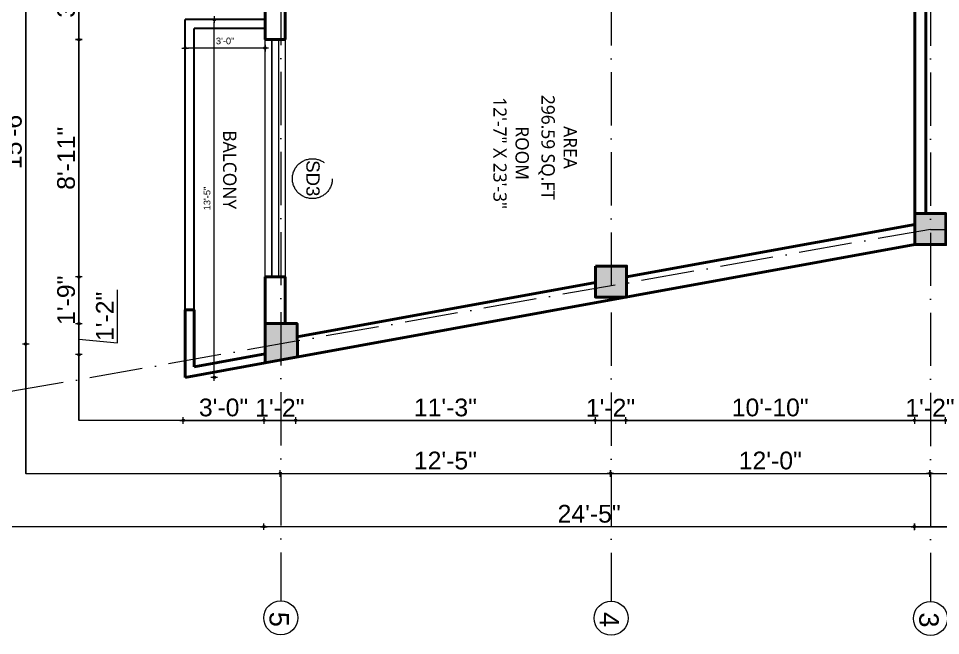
# Model space of a CAD drawing. Header units: inches. Extents: x -71 to 2682309, y -3332 to 801571.
# Drawn here: x 2680281.5 to 2680697.3, y 790358.8 to 790637 of the extents above; entities that cross this region are included whole.
import ezdxf

# ---------------------------------------------------------------- set-up
doc = ezdxf.new("R2010")
doc.units = ezdxf.units.IN
doc.header["$MEASUREMENT"] = 0
doc.header["$PDMODE"] = 99
doc.linetypes.add('ACAD_ISO04W100', pattern=[30, 24, -3, 0, -3])
doc.linetypes.add('ACAD_ISO10W100', pattern=[18, 12, -3, 0, -3])
for name, color, linetype, lineweight in [('CENTER  LINE RA', 10, 'ACAD_ISO04W100', 18), ('CONC. OUTLINE RA', 150, 'Continuous', 40), ('DOOR-WIN RA', 3, 'Continuous', 20), ('Hatch', 254, 'Continuous', 9), ('HATCH RA', 8, 'Continuous', 9), ('TEXT RA', 254, 'Continuous', 20), ('TEXTURE EA', 8, 'ACAD_ISO10W100', 9), ('wall EA', 24, 'Continuous', 40), ('WALL__HALF_NEW', 42, 'Continuous', 30)]:
    doc.layers.add(name, color=color, linetype=linetype, lineweight=lineweight)
for name, color, linetype in [('HACTH', 7, 'Continuous'), ('lettring', 7, 'Continuous'), ('text EA', 7, 'Continuous')]:
    doc.layers.add(name, color=color, linetype=linetype)
doc.styles.add('DIM 8', font='arial.ttf', dxfattribs={"height": 8})
doc.styles.get("Standard").update_dxf_attribs({"font": 'arial.ttf'})
doc.dimstyles.new('Copy of DIM 8', dxfattribs={"dimtxt": 8, "dimasz": 1, "dimexe": 6, "dimexo": 18, "dimgap": 1.6875, "dimtad": 1, "dimdec": 0, "dimzin": 3, "dimdsep": 46, "dimlunit": 4, "dimtxsty": 'DIM 8', "dimblk": 'dot 2', "dimcen": 0.09375, "dimse1": 1, "dimse2": 1, "dimclrd": 1, "dimclre": 1, "dimclrt": 256, "dimadec": 0, "dimazin": 0, "dimtfac": 0.75, "dimtdec": 0, "dimtix": 1, "dimtmove": 1, "dimatfit": 3, "dimldrblk": 'DOT', "dimfxl": 1, "dimtolj": 1, "dimtzin": 0, "dimlwd": 9, "dimlwe": 9, "dimarcsym": 0})

# ---------------------------------------------------------------- blocks, each defined once
blk = doc.blocks.new('COLUMN')
at = {"layer": 'HACTH', "lineweight": 30, "transparency": 33554541}
h = blk.add_hatch(color=256, dxfattribs=at)
h.dxf.hatch_style = 1
h.paths.add_polyline_path([(2659104.19, 784576.38), (2659090.19, 784576.38), (2659090.19, 784562.38), (2659104.19, 784562.38)])
at = {"layer": 'CONC. OUTLINE RA'}
blk.add_lwpolyline([(2659090.19, 784576.38), (2659104.19, 784576.38), (2659104.19, 784562.38), (2659090.19, 784562.38)], close=True, dxfattribs=at)
blk = doc.blocks.new('dot1')
at = {"layer": 'Hatch'}
h = blk.add_hatch(color=256, dxfattribs=at)
edge = h.paths.add_edge_path()
edge.add_arc((0, 0), 1, 0, 360)
for p, q in [((3, 0), (-3, 0)), ((0, 3), (0, -3))]:
    blk.add_line(p, q, dxfattribs=at)
blk.add_circle((0, 0), 1, dxfattribs=at)
blk = doc.blocks.new('dot 2')
at = {"layer": 'Hatch', "xscale": 0.5, "yscale": 0.5, "zscale": 0.5}
blk.add_blockref('dot1', (0, 0), dxfattribs=at)
blk = doc.blocks.new('*D1553')
at = {"layer": 'Defpoints', "color": 0, "transparency": 16777216}
for p in [(2680356.68, 790636.5), (2680369.78, 790636.5), (2680356.66, 790475.21)]:
    blk.add_point(p, dxfattribs=at)
at = {"layer": 'lettring', "color": 1, "lineweight": 9, "transparency": 16777216}
blk.add_line((2680369.76, 790476.21), (2680369.78, 790635.5), dxfattribs=at)
for p, rotation in [((2680369.78, 790636.5), 89.99367301175242), ((2680369.76, 790475.21), 269.9936730117524)]:
    blk.add_blockref('dot 2', p, dxfattribs=dict(at, rotation=rotation))
at = {"layer": 'lettring', "transparency": 16777216, "insert": (2680366.55, 790555.85), "char_height": 8, "attachment_point": 5, "rotation": 89.9937, "style": 'DIM 8'}
blk.add_mtext('\\A1;{\\H0.375x;13\'-5"}', dxfattribs=at)
blk = doc.blocks.new('_Dot')
at = {"color": 0, "linetype": 'ByBlock', "lineweight": -2}
blk.add_line((-0.5, 0), (-1, 0), dxfattribs=at)
at = {"color": 0, "linetype": 'ByBlock', "const_width": 0.5}
blk.add_lwpolyline([(-0.25, 0, 1), (0.25, 0, 1)], format="xyb", close=True, dxfattribs=at)
blk = doc.blocks.new('*D1554')
at = {"layer": 'Defpoints', "color": 0, "transparency": 16777216}
for p in [(2680356.66, 790632.5), (2680392.67, 790632.5), (2680356.66, 790623.67)]:
    blk.add_point(p, dxfattribs=at)
at = {"layer": 'lettring', "color": 1, "lineweight": 9, "transparency": 16777216}
blk.add_line((2680391.67, 790623.67), (2680357.66, 790623.67), dxfattribs=at)
at = {"layer": 'lettring', "color": 1, "lineweight": 9, "transparency": 16777216, "rotation": 180}
blk.add_blockref('dot 2', (2680356.66, 790623.67), dxfattribs=at)
at = {"layer": 'lettring', "color": 1, "lineweight": 9, "transparency": 16777216}
blk.add_blockref('dot 2', (2680392.67, 790623.67), dxfattribs=at)
at = {"layer": 'lettring', "transparency": 16777216, "insert": (2680374.67, 790626.89), "char_height": 8, "attachment_point": 5, "style": 'DIM 8'}
blk.add_mtext('\\A1;{\\H0.375x;3\'-0"}', dxfattribs=at)
blk = doc.blocks.new('*D1328')
at = {"layer": 'Defpoints', "color": 0, "transparency": 16777216}
for p in [(2680308.75, 790499.49), (2680407.27, 790499.49), (2680407.27, 790485.49)]:
    blk.add_point(p, dxfattribs=at)
at = {"layer": 'lettring', "color": 1, "lineweight": 9, "transparency": 16777216}
for p, q in [((2680326.13, 790490.8), (2680326.13, 790514.69)), ((2680308.75, 790486.49), (2680308.75, 790498.49)), ((2680308.75, 790492.49), (2680326.13, 790490.8))]:
    blk.add_line(p, q, dxfattribs=at)
for p, rotation in [((2680308.75, 790499.49), 90), ((2680308.75, 790485.49), 270)]:
    blk.add_blockref('dot 2', p, dxfattribs=dict(at, rotation=rotation))
at = {"layer": 'lettring', "transparency": 16777216, "insert": (2680320.43, 790502.74), "char_height": 8, "attachment_point": 5, "rotation": 90, "style": 'DIM 8'}
blk.add_mtext('\\A1;1\'-2"', dxfattribs=at)
blk = doc.blocks.new('*D1555')
at = {"layer": 'Defpoints', "color": 0, "transparency": 16777216}
for p in [(2680308.75, 790627.5), (2680392.68, 790627.5), (2680392.68, 790520.5)]:
    blk.add_point(p, dxfattribs=at)
at = {"layer": 'lettring', "color": 1, "lineweight": 9, "transparency": 16777216}
blk.add_line((2680308.75, 790521.5), (2680308.75, 790626.5), dxfattribs=at)
for p, rotation in [((2680308.75, 790627.5), 90), ((2680308.75, 790520.5), 270)]:
    blk.add_blockref('dot 2', p, dxfattribs=dict(at, rotation=rotation))
at = {"layer": 'lettring', "transparency": 16777216, "insert": (2680302.98, 790574), "char_height": 8, "attachment_point": 5, "rotation": 90, "style": 'DIM 8'}
blk.add_mtext('\\A1;8\'-11"', dxfattribs=at)
blk = doc.blocks.new('*D1556')
at = {"layer": 'Defpoints', "color": 0, "transparency": 16777216}
for p in [(2680308.75, 790669.51), (2680392.72, 790669.51), (2680392.68, 790627.5)]:
    blk.add_point(p, dxfattribs=at)
at = {"layer": 'lettring', "color": 1, "lineweight": 9, "transparency": 16777216}
blk.add_line((2680308.75, 790628.5), (2680308.75, 790668.51), dxfattribs=at)
for p, rotation in [((2680308.75, 790669.51), 90), ((2680308.75, 790627.5), 270)]:
    blk.add_blockref('dot 2', p, dxfattribs=dict(at, rotation=rotation))
at = {"layer": 'lettring', "transparency": 16777216, "insert": (2680302.98, 790648.5), "char_height": 8, "attachment_point": 5, "rotation": 90, "style": 'DIM 8'}
blk.add_mtext('\\A1;3\'-6"', dxfattribs=at)
blk = doc.blocks.new('*D1568')
at = {"layer": 'Defpoints', "color": 0, "transparency": 16777216}
for p in [(2680392.7, 790520.5), (2680308.75, 790499.49), (2680392.69, 790499.49)]:
    blk.add_point(p, dxfattribs=at)
at = {"layer": 'lettring', "color": 1, "lineweight": 9, "transparency": 16777216}
for p, q in [((2680308.75, 790521.5), (2680308.75, 790522.5)), ((2680308.75, 790520.5), (2680308.75, 790499.49)), ((2680308.75, 790498.49), (2680308.75, 790497.49))]:
    blk.add_line(p, q, dxfattribs=at)
for p, rotation in [((2680308.75, 790520.5), 270), ((2680308.75, 790499.49), 90)]:
    blk.add_blockref('dot 2', p, dxfattribs=dict(at, rotation=rotation))
at = {"layer": 'lettring', "transparency": 16777216, "insert": (2680302.98, 790509.99), "char_height": 8, "attachment_point": 5, "rotation": 90, "style": 'DIM 8'}
blk.add_mtext('\\A1;1\'-9"', dxfattribs=at)
blk = doc.blocks.new('*D1569')
at = {"layer": 'Defpoints', "color": 0, "transparency": 16777216}
for p in [(2680284.75, 790676.38), (2680399.74, 790676.38), (2680399.74, 790490.27)]:
    blk.add_point(p, dxfattribs=at)
at = {"layer": 'lettring', "color": 1, "lineweight": 9, "transparency": 16777216}
blk.add_line((2680284.75, 790491.27), (2680284.75, 790675.38), dxfattribs=at)
for p, rotation in [((2680284.75, 790676.38), 90), ((2680284.75, 790490.27), 270)]:
    blk.add_blockref('dot 2', p, dxfattribs=dict(at, rotation=rotation))
at = {"layer": 'lettring', "transparency": 16777216, "insert": (2680278.98, 790583.32), "char_height": 8, "attachment_point": 5, "rotation": 90, "style": 'DIM 8'}
blk.add_mtext('\\A1;15\'-6"', dxfattribs=at)
blk = doc.blocks.new('*D1571')
at = {"layer": 'Defpoints', "color": 0, "transparency": 16777216}
for p in [(2680260.75, 790817.72), (2680392.71, 790817.72), (2680392.71, 790481.77)]:
    blk.add_point(p, dxfattribs=at)
at = {"layer": 'lettring', "color": 1, "lineweight": 9, "transparency": 16777216}
blk.add_line((2680260.75, 790482.77), (2680260.75, 790816.72), dxfattribs=at)
for p, rotation in [((2680260.75, 790817.72), 90), ((2680260.75, 790481.77), 270)]:
    blk.add_blockref('dot 2', p, dxfattribs=dict(at, rotation=rotation))
at = {"layer": 'lettring', "transparency": 16777216, "insert": (2680254.98, 790649.74), "char_height": 8, "attachment_point": 5, "rotation": 90, "style": 'DIM 8'}
blk.add_mtext('\\A1;28\'-0"', dxfattribs=at)
blk = doc.blocks.new('*D1330')
at = {"layer": 'Defpoints', "color": 0, "transparency": 16777216}
for p in [(2680392.15, 790480.4), (2680355.77, 790472.28), (2680392.15, 790455.85)]:
    blk.add_point(p, dxfattribs=at)
at = {"layer": 'lettring', "color": 1, "lineweight": 9, "transparency": 16777216}
blk.add_line((2680356.77, 790455.85), (2680391.15, 790455.85), dxfattribs=at)
at = {"layer": 'lettring', "color": 1, "lineweight": 9, "transparency": 16777216, "rotation": 180}
blk.add_blockref('dot 2', (2680355.77, 790455.85), dxfattribs=at)
at = {"layer": 'lettring', "color": 1, "lineweight": 9, "transparency": 16777216}
blk.add_blockref('dot 2', (2680392.15, 790455.85), dxfattribs=at)
at = {"layer": 'lettring', "transparency": 16777216, "insert": (2680373.96, 790461.62), "char_height": 8, "attachment_point": 5, "style": 'DIM 8'}
blk.add_mtext('\\A1;3\'-0"', dxfattribs=at)
blk = doc.blocks.new('*D1331')
at = {"layer": 'Defpoints', "color": 0, "transparency": 16777216}
for p in [(2680406.51, 790484.12), (2680392.15, 790480.4), (2680406.51, 790455.85)]:
    blk.add_point(p, dxfattribs=at)
at = {"layer": 'lettring', "color": 1, "lineweight": 9, "transparency": 16777216}
for p, q in [((2680391.15, 790455.85), (2680390.15, 790455.85)), ((2680392.15, 790455.85), (2680406.51, 790455.85)), ((2680407.51, 790455.85), (2680408.51, 790455.85))]:
    blk.add_line(p, q, dxfattribs=at)
blk.add_blockref('dot 2', (2680392.15, 790455.85), dxfattribs=at)
at = {"layer": 'lettring', "color": 1, "lineweight": 9, "transparency": 16777216, "rotation": 180}
blk.add_blockref('dot 2', (2680406.51, 790455.85), dxfattribs=at)
at = {"layer": 'lettring', "transparency": 16777216, "insert": (2680399.33, 790461.55), "char_height": 8, "attachment_point": 5, "style": 'DIM 8'}
blk.add_mtext('\\A1;1\'-2"', dxfattribs=at)
blk = doc.blocks.new('*D1332')
at = {"layer": 'Defpoints', "color": 0, "transparency": 16777216}
for p in [(2680541.49, 790511.2), (2680406.51, 790484.12), (2680541.49, 790455.85)]:
    blk.add_point(p, dxfattribs=at)
at = {"layer": 'lettring', "color": 1, "lineweight": 9, "transparency": 16777216}
blk.add_line((2680407.51, 790455.85), (2680540.49, 790455.85), dxfattribs=at)
at = {"layer": 'lettring', "color": 1, "lineweight": 9, "transparency": 16777216, "rotation": 180}
blk.add_blockref('dot 2', (2680406.51, 790455.85), dxfattribs=at)
at = {"layer": 'lettring', "color": 1, "lineweight": 9, "transparency": 16777216}
blk.add_blockref('dot 2', (2680541.49, 790455.85), dxfattribs=at)
at = {"layer": 'lettring', "transparency": 16777216, "insert": (2680474, 790461.62), "char_height": 8, "attachment_point": 5, "style": 'DIM 8'}
blk.add_mtext('\\A1;11\'-3"', dxfattribs=at)
blk = doc.blocks.new('*D1333')
at = {"layer": 'Defpoints', "color": 0, "transparency": 16777216}
for p in [(2680541.49, 790511.2), (2680555.43, 790511.2), (2680555.43, 790455.85)]:
    blk.add_point(p, dxfattribs=at)
at = {"layer": 'lettring', "color": 1, "lineweight": 9, "transparency": 16777216}
for p, q in [((2680540.49, 790455.85), (2680539.49, 790455.85)), ((2680541.49, 790455.85), (2680555.43, 790455.85)), ((2680556.43, 790455.85), (2680557.43, 790455.85))]:
    blk.add_line(p, q, dxfattribs=at)
blk.add_blockref('dot 2', (2680541.49, 790455.85), dxfattribs=at)
at = {"layer": 'lettring', "color": 1, "lineweight": 9, "transparency": 16777216, "rotation": 180}
blk.add_blockref('dot 2', (2680555.43, 790455.85), dxfattribs=at)
at = {"layer": 'lettring', "transparency": 16777216, "insert": (2680548.46, 790461.55), "char_height": 8, "attachment_point": 5, "style": 'DIM 8'}
blk.add_mtext('\\A1;1\'-2"', dxfattribs=at)
blk = doc.blocks.new('*D1334')
at = {"layer": 'Defpoints', "color": 0, "transparency": 16777216}
for p in [(2680685.52, 790534.85), (2680555.43, 790511.2), (2680685.52, 790455.85)]:
    blk.add_point(p, dxfattribs=at)
at = {"layer": 'lettring', "color": 1, "lineweight": 9, "transparency": 16777216}
blk.add_line((2680556.43, 790455.85), (2680684.52, 790455.85), dxfattribs=at)
at = {"layer": 'lettring', "color": 1, "lineweight": 9, "transparency": 16777216, "rotation": 180}
blk.add_blockref('dot 2', (2680555.43, 790455.85), dxfattribs=at)
at = {"layer": 'lettring', "color": 1, "lineweight": 9, "transparency": 16777216}
blk.add_blockref('dot 2', (2680685.52, 790455.85), dxfattribs=at)
at = {"layer": 'lettring', "transparency": 16777216, "insert": (2680620.47, 790461.62), "char_height": 8, "attachment_point": 5, "style": 'DIM 8'}
blk.add_mtext('\\A1;10\'-10"', dxfattribs=at)
blk = doc.blocks.new('*D1335')
at = {"layer": 'Defpoints', "color": 0, "transparency": 16777216}
for p in [(2680685.52, 790534.85), (2680699.52, 790534.85), (2680699.52, 790455.85)]:
    blk.add_point(p, dxfattribs=at)
at = {"layer": 'lettring', "color": 1, "lineweight": 9, "transparency": 16777216}
for p, q in [((2680684.52, 790455.85), (2680683.52, 790455.85)), ((2680685.52, 790455.85), (2680699.52, 790455.85)), ((2680700.52, 790455.85), (2680701.52, 790455.85))]:
    blk.add_line(p, q, dxfattribs=at)
blk.add_blockref('dot 2', (2680685.52, 790455.85), dxfattribs=at)
at = {"layer": 'lettring', "color": 1, "lineweight": 9, "transparency": 16777216, "rotation": 180}
blk.add_blockref('dot 2', (2680699.52, 790455.85), dxfattribs=at)
at = {"layer": 'lettring', "transparency": 16777216, "insert": (2680692.52, 790461.55), "char_height": 8, "attachment_point": 5, "style": 'DIM 8'}
blk.add_mtext('\\A1;1\'-2"', dxfattribs=at)
blk = doc.blocks.new('*D1342')
at = {"layer": 'Defpoints', "color": 0, "transparency": 16777216}
for p in [(2680548.51, 790516.57), (2680399.51, 790490.29), (2680548.51, 790431.93)]:
    blk.add_point(p, dxfattribs=at)
at = {"layer": 'lettring', "color": 1, "lineweight": 9, "transparency": 16777216}
blk.add_line((2680400.51, 790431.93), (2680547.51, 790431.93), dxfattribs=at)
at = {"layer": 'lettring', "color": 1, "lineweight": 9, "transparency": 16777216, "rotation": 180}
blk.add_blockref('dot 2', (2680399.51, 790431.93), dxfattribs=at)
at = {"layer": 'lettring', "color": 1, "lineweight": 9, "transparency": 16777216}
blk.add_blockref('dot 2', (2680548.51, 790431.93), dxfattribs=at)
at = {"layer": 'lettring', "transparency": 16777216, "insert": (2680474.01, 790437.7), "char_height": 8, "attachment_point": 5, "style": 'DIM 8'}
blk.add_mtext('\\A1;12\'-5"', dxfattribs=at)
blk = doc.blocks.new('*D1343')
at = {"layer": 'Defpoints', "color": 0, "transparency": 16777216}
for p in [(2680692.52, 790541.96), (2680548.51, 790516.57), (2680692.52, 790431.93)]:
    blk.add_point(p, dxfattribs=at)
at = {"layer": 'lettring', "color": 1, "lineweight": 9, "transparency": 16777216}
blk.add_line((2680549.51, 790431.93), (2680691.52, 790431.93), dxfattribs=at)
at = {"layer": 'lettring', "color": 1, "lineweight": 9, "transparency": 16777216, "rotation": 180}
blk.add_blockref('dot 2', (2680548.51, 790431.93), dxfattribs=at)
at = {"layer": 'lettring', "color": 1, "lineweight": 9, "transparency": 16777216}
blk.add_blockref('dot 2', (2680692.52, 790431.93), dxfattribs=at)
at = {"layer": 'lettring', "transparency": 16777216, "insert": (2680620.52, 790437.7), "char_height": 8, "attachment_point": 5, "style": 'DIM 8'}
blk.add_mtext('\\A1;12\'-0"', dxfattribs=at)
blk = doc.blocks.new('*D1355')
at = {"layer": 'Defpoints', "color": 0, "transparency": 16777216}
for p in [(2680692.52, 790541.96), (2680862.01, 790541.96), (2680862.01, 790431.93)]:
    blk.add_point(p, dxfattribs=at)
at = {"layer": 'lettring', "color": 1, "lineweight": 9, "transparency": 16777216}
blk.add_line((2680693.52, 790431.93), (2680861.01, 790431.93), dxfattribs=at)
at = {"layer": 'lettring', "color": 1, "lineweight": 9, "transparency": 16777216, "rotation": 180}
blk.add_blockref('dot 2', (2680692.52, 790431.93), dxfattribs=at)
at = {"layer": 'lettring', "color": 1, "lineweight": 9, "transparency": 16777216}
blk.add_blockref('dot 2', (2680862.01, 790431.93), dxfattribs=at)
at = {"layer": 'lettring', "transparency": 16777216, "insert": (2680777.27, 790437.63), "char_height": 8, "attachment_point": 5, "style": 'DIM 8'}
blk.add_mtext('\\A1;14\'-1"', dxfattribs=at)
blk = doc.blocks.new('*D1358')
at = {"layer": 'Defpoints', "color": 0, "transparency": 16777216}
for p in [(2680685.52, 790534.94), (2680392.15, 790480.49), (2680392.15, 790407.93)]:
    blk.add_point(p, dxfattribs=at)
at = {"layer": 'lettring', "color": 1, "lineweight": 9, "transparency": 16777216}
blk.add_line((2680684.52, 790407.93), (2680393.15, 790407.93), dxfattribs=at)
at = {"layer": 'lettring', "color": 1, "lineweight": 9, "transparency": 16777216, "rotation": 180}
blk.add_blockref('dot 2', (2680392.15, 790407.93), dxfattribs=at)
at = {"layer": 'lettring', "color": 1, "lineweight": 9, "transparency": 16777216}
blk.add_blockref('dot 2', (2680685.52, 790407.93), dxfattribs=at)
at = {"layer": 'lettring', "transparency": 16777216, "insert": (2680538.83, 790413.7), "char_height": 8, "attachment_point": 5, "style": 'DIM 8'}
blk.add_mtext('\\A1;24\'-5"', dxfattribs=at)
blk = doc.blocks.new('*D1359')
at = {"layer": 'Defpoints', "color": 0, "transparency": 16777216}
for p in [(2680685.52, 790534.94), (2680869.01, 790534.94), (2680869.01, 790407.86)]:
    blk.add_point(p, dxfattribs=at)
at = {"layer": 'lettring', "color": 1, "lineweight": 9, "transparency": 16777216}
blk.add_line((2680686.52, 790407.86), (2680868.01, 790407.86), dxfattribs=at)
at = {"layer": 'lettring', "color": 1, "lineweight": 9, "transparency": 16777216, "rotation": 180}
blk.add_blockref('dot 2', (2680685.52, 790407.86), dxfattribs=at)
at = {"layer": 'lettring', "color": 1, "lineweight": 9, "transparency": 16777216}
blk.add_blockref('dot 2', (2680869.01, 790407.86), dxfattribs=at)
at = {"layer": 'lettring', "transparency": 16777216, "insert": (2680777.26, 790413.63), "char_height": 8, "attachment_point": 5, "style": 'DIM 8'}
blk.add_mtext('\\A1;15\'-3"', dxfattribs=at)

msp = doc.modelspace()

# ---------------------------------------------------------------- hatches: boundary and pattern name
at = {"layer": 'HACTH', "lineweight": 30, "transparency": 33554541}
h = msp.add_hatch(color=256, dxfattribs=at)
h.dxf.hatch_style = 1
h.paths.add_polyline_path([(2680407.09, 790499.49), (2680392.71, 790499.49), (2680392.72, 790481.77), (2680407.28, 790484.42)])

# ---------------------------------------------------------------- linework, layer by layer
at = {"layer": 'CENTER  LINE RA', "linetype": 'ACAD_ISO10W100', "ltscale": 2}
for p, q in [((2680399.74, 790901.75), (2680399.74, 790374.51)), ((2680548.74, 790901.6), (2680548.74, 790374.36)), ((2680692.75, 790901.46), (2680692.75, 790374.22)), ((2680692.74, 790541.94), (2680245.3, 790463.04)), ((2680692.74, 790541.94), (2681134.45, 790541.94))]:
    msp.add_line(p, q, dxfattribs=at)
at = {"layer": 'CONC. OUTLINE RA'}
msp.add_lwpolyline([(2680392.71, 790499.49), (2680407.09, 790499.49), (2680407.28, 790484.42), (2680392.72, 790481.77)], close=True, dxfattribs=at)
at = {"layer": 'Defpoints'}
for points in [[(2681122.45, 790889.08), (2681122.45, 790407.82), (2680260.75, 790407.95), (2680260.75, 790889.22)], [(2681098.45, 790865.09), (2681098.45, 790431.82), (2680284.75, 790431.94), (2680284.75, 790865.21)], [(2681074.45, 790841.09), (2681074.45, 790455.82), (2680308.75, 790455.94), (2680308.75, 790841.21)]]:
    msp.add_lwpolyline(points, close=True, dxfattribs=at)
at = {"layer": 'DOOR-WIN RA'}
for p, q in [((2680392.68, 790520.5), (2680392.68, 790627.5)), ((2680395.67, 790520.5), (2680395.67, 790627.5)), ((2680395.68, 790627.5), (2680395.67, 790520.5)), ((2680398.68, 790627.49), (2680398.67, 790520.5)), ((2680398.71, 790627.5), (2680398.71, 790520.5)), ((2680401.68, 790627.49), (2680401.67, 790520.5))]:
    msp.add_line(p, q, dxfattribs=at)
at = {"layer": 'TEXTURE EA', "linetype": 'ACAD_ISO10W100', "ltscale": 4}
msp.add_circle((2680414.01, 790564.81), 8.99, dxfattribs=at)
at = {"layer": 'TEXTURE EA', "linetype": 'ByBlock', "ltscale": 2}
for centre in [(2680399.74, 790366.82), (2680548.74, 790366.67), (2680692.75, 790366.53)]:
    msp.add_circle(centre, 7.69, dxfattribs=at)
at = {"layer": 'wall EA'}
for p, q in [((2680392.72, 790669.51), (2680392.68, 790627.5)), ((2680401.68, 790669.51), (2680401.68, 790627.5)), ((2680685.71, 790544.22), (2680685.71, 790669.53)), ((2680690.71, 790549.07), (2680690.71, 790669.53)), ((2680401.68, 790627.5), (2680392.68, 790627.5)), ((2680555.69, 790520.57), (2680685.71, 790544.22)), ((2680392.71, 790481.77), (2680685.71, 790535.07)), ((2680392.72, 790481.77), (2680685.71, 790535.07)), ((2680401.68, 790520.5), (2680392.7, 790520.5)), ((2680392.7, 790520.5), (2680392.72, 790481.77)), ((2680401.68, 790520.5), (2680401.68, 790499.49)), ((2680407.09, 790493.53), (2680541.69, 790518.02)), ((2680356.66, 790475.21), (2680356.66, 790505.7)), ((2680356.66, 790505.7), (2680360.66, 790505.7)), ((2680360.66, 790480), (2680360.66, 790505.7)), ((2680392.72, 790485.84), (2680360.66, 790480)), ((2680392.72, 790481.77), (2680356.66, 790475.21))]:
    msp.add_line(p, q, dxfattribs=at)
at = {"layer": 'WALL__HALF_NEW'}
for p, q in [((2680392.67, 790636.5), (2680356.66, 790636.5)), ((2680356.66, 790505.7), (2680356.66, 790636.5)), ((2680392.67, 790632.5), (2680360.66, 790632.5)), ((2680360.66, 790505.7), (2680360.66, 790632.5))]:
    msp.add_line(p, q, dxfattribs=at)

# ---------------------------------------------------------------- block references
at = {"layer": 'HATCH RA', "lineweight": 30}
for p in [(21595.52, 5972.69), (21451.5, 5949.04)]:
    msp.add_blockref('COLUMN', p, dxfattribs=at)

# ---------------------------------------------------------------- texts
at = {"layer": 'text EA', "char_height": 6, "attachment_point": 8, "rotation": 270}
for s, insert, width in [('{\\fTrebuchet MS|b0|i0|c0|p34;ROOM\\P12\'-7" X 23\'-3" }', (2680495.54, 790576.32), 84.336), ('{\\fTrebuchet MS|b0|i0|c0|p34;AREA \\P296.59 SQ.FT}', (2680515.9, 790578.87), 84.336), ('{\\fTrebuchet MS|b0|i0|c0|p34;BALCONY}', (2680373.68, 790568.81), 82.6088), ('SD3', (2680411.21, 790564.98), 11.1695)]:
    msp.add_mtext(s, dxfattribs=dict(at, insert=insert, width=width))
at = {"layer": 'TEXT RA', "char_height": 8.76, "attachment_point": 9, "rotation": 270}
for s, insert in [('5', (2680394.56, 790362.76)), ('4', (2680543.56, 790362.62)), ('3', (2680687.57, 790362.48))]:
    msp.add_mtext_dynamic_manual_height_columns(s, width=8.7644, gutter_width=43.82, heights=[0], dxfattribs=dict(at, insert=insert))

# ---------------------------------------------------------------- dimensions: what is measured, and where the dimension line sits
at = {"layer": 'lettring'}
for base, p1, p2, angle, picture, middle in [((2680260.75, 790817.72), (2680392.71, 790481.77), (2680392.71, 790817.72), 90, '*D1571', (2680254.98, 790649.74)), ((2680284.75, 790676.38), (2680399.74, 790490.27), (2680399.74, 790676.38), 90, '*D1569', (2680278.98, 790583.32)), ((2680308.75, 790669.51), (2680392.68, 790627.5), (2680392.72, 790669.51), 90, '*D1556', (2680302.98, 790648.5)), ((2680308.75, 790627.5), (2680392.68, 790520.5), (2680392.68, 790627.5), 90, '*D1555', (2680302.98, 790574)), ((2680692.52, 790431.93), (2680548.51, 790516.57), (2680692.52, 790541.96), 180, '*D1343', (2680620.52, 790437.7)), ((2680862.01, 790431.93), (2680692.52, 790541.96), (2680862.01, 790541.96), 180, '*D1355', (2680777.27, 790437.63)), ((2680392.15, 790407.93), (2680685.52, 790534.94), (2680392.15, 790480.49), 180, '*D1358', (2680538.83, 790413.7)), ((2680685.52, 790455.85), (2680555.43, 790511.2), (2680685.52, 790534.85), 180, '*D1334', (2680620.47, 790461.62)), ((2680699.52, 790455.85), (2680685.52, 790534.85), (2680699.52, 790534.85), 180, '*D1335', (2680692.52, 790461.55)), ((2680869.01, 790407.86), (2680685.52, 790534.94), (2680869.01, 790534.94), 180, '*D1359', (2680777.26, 790413.63)), ((2680308.75, 790499.49), (2680392.7, 790520.5), (2680392.69, 790499.49), 90, '*D1568', (2680302.98, 790509.99)), ((2680548.51, 790431.93), (2680399.51, 790490.29), (2680548.51, 790516.57), 180, '*D1342', (2680474.01, 790437.7)), ((2680541.49, 790455.85), (2680406.51, 790484.12), (2680541.49, 790511.2), 180, '*D1332', (2680474, 790461.62)), ((2680555.43, 790455.85), (2680541.49, 790511.2), (2680555.43, 790511.2), 180, '*D1333', (2680548.46, 790461.55)), ((2680406.51, 790455.85), (2680392.15, 790480.4), (2680406.51, 790484.12), 180, '*D1331', (2680399.33, 790461.55)), ((2680392.15, 790455.85), (2680355.77, 790472.28), (2680392.15, 790480.4), 180, '*D1330', (2680373.96, 790461.62))]:
    dim = msp.add_linear_dim(base=base, p1=p1, p2=p2, angle=angle, dimstyle='Copy of DIM 8', dxfattribs=at)
    dim.commit()
    dim.dimension.update_dxf_attribs({"geometry": picture, "text_midpoint": middle})
dim = msp.add_aligned_dim(p1=(2680356.66, 790475.21), p2=(2680356.68, 790636.5), distance=-13.1, text='{\\H0.375x;<>}', dimstyle='Copy of DIM 8', dxfattribs=at)
dim.commit()
dim.dimension.update_dxf_attribs({"geometry": '*D1553', "text_midpoint": (2680366.55, 790555.85)})
dim = msp.add_linear_dim(base=(2680356.66, 790623.67), p1=(2680392.67, 790632.5), p2=(2680356.66, 790632.5), angle=180, text='{\\H0.375x;<>}', dimstyle='Copy of DIM 8', dxfattribs=at)
dim.commit()
dim.dimension.update_dxf_attribs({"geometry": '*D1554', "text_midpoint": (2680374.67, 790626.89)})
dim = msp.add_linear_dim(base=(2680308.75, 790499.49), p1=(2680407.27, 790485.49), p2=(2680407.27, 790499.49), angle=90, dimstyle='Copy of DIM 8', dxfattribs=at)
dim.commit()
dim.dimension.update_dxf_attribs({"geometry": '*D1328', "text_midpoint": (2680326.13, 790492.49), "dimtype": 160})

doc.saveas('drawing.dxf')
